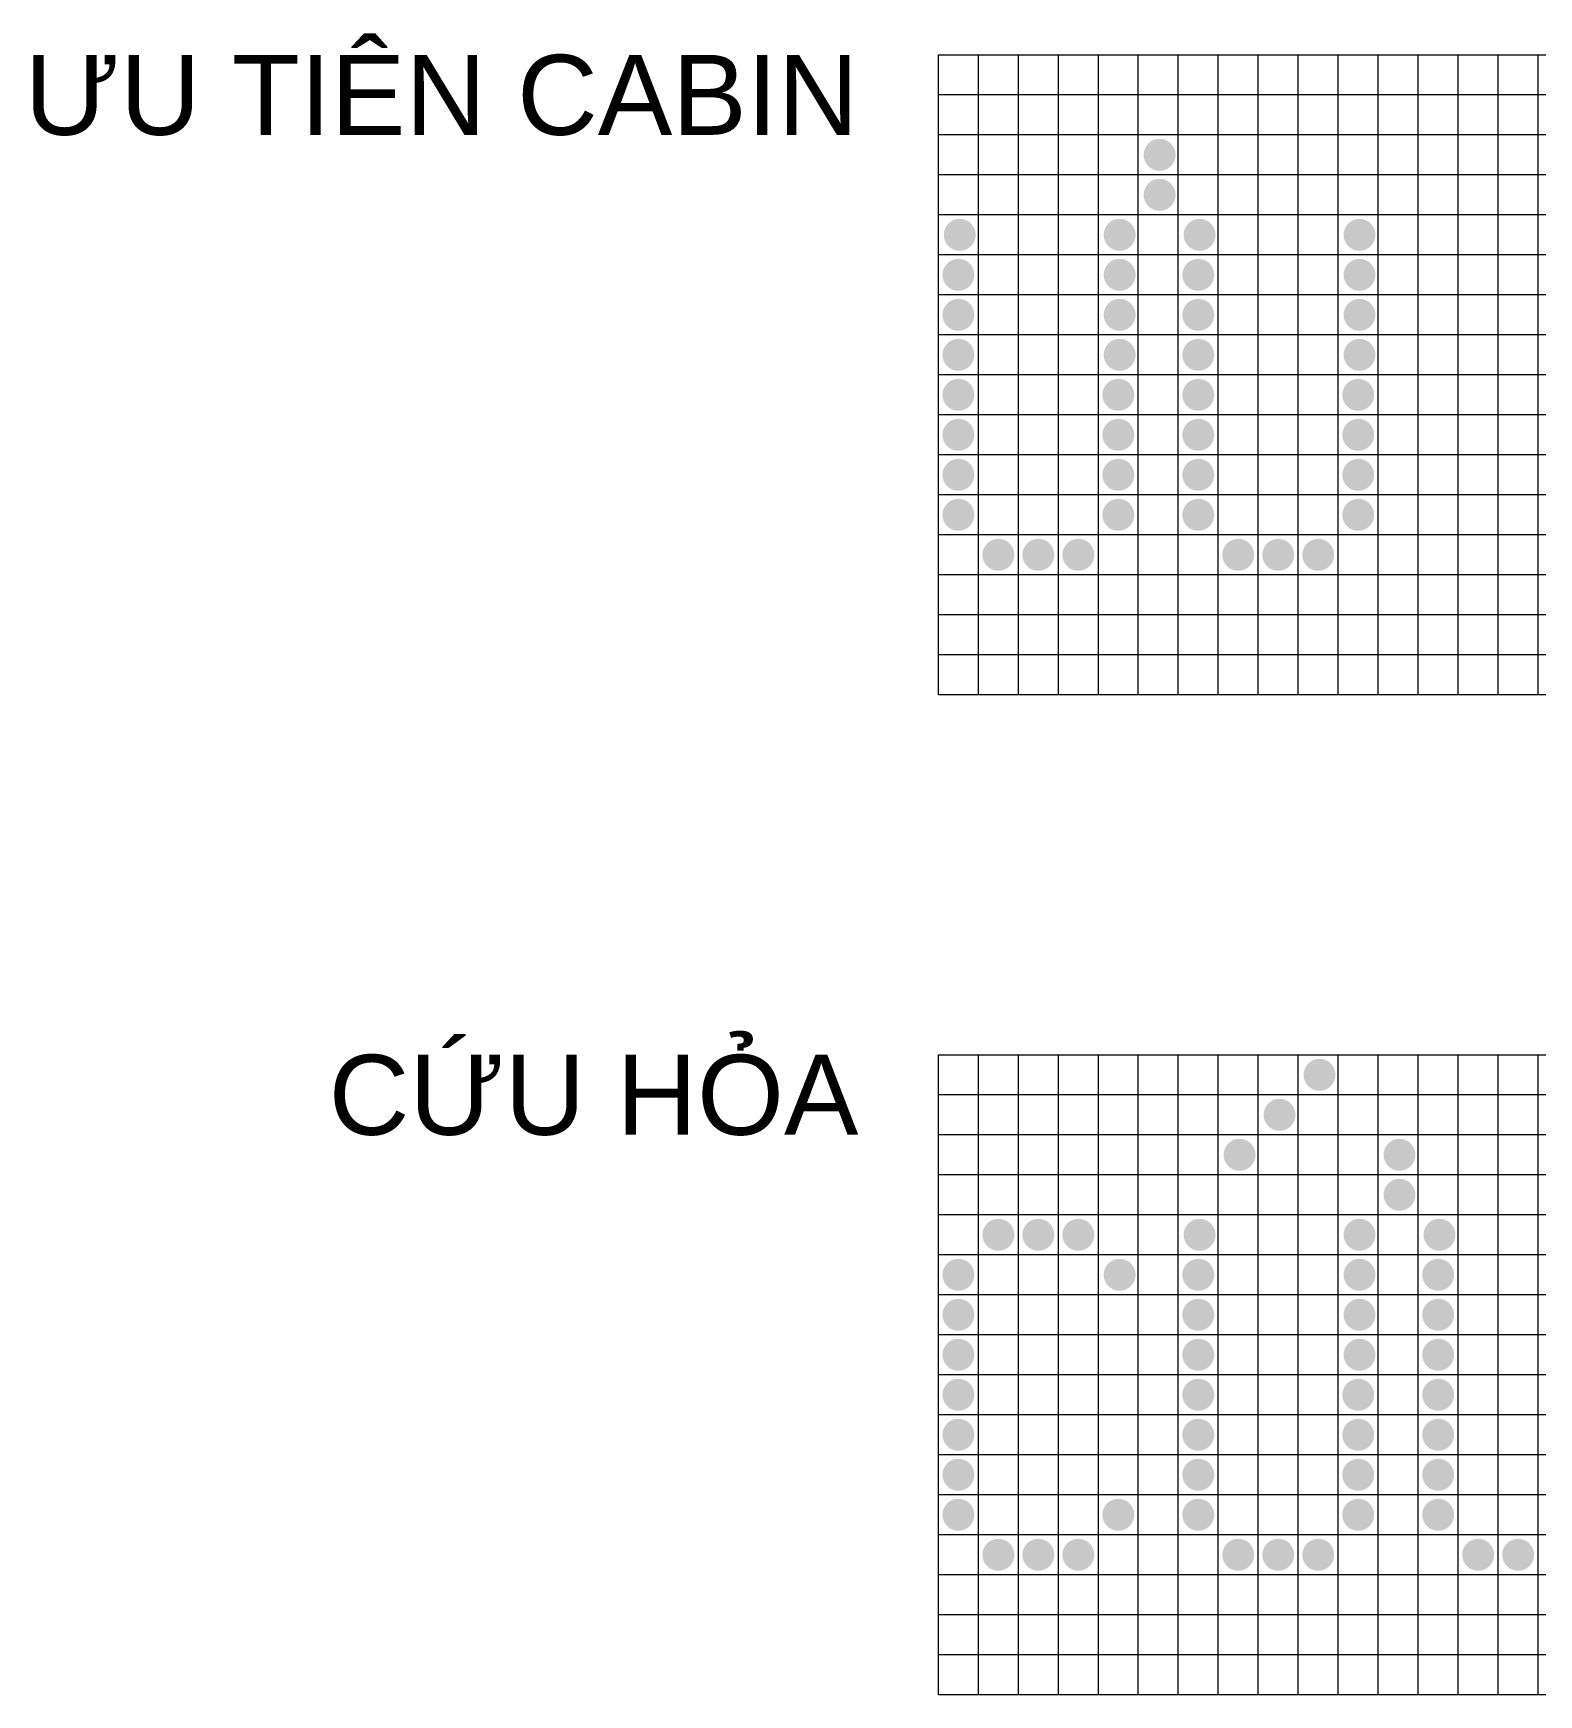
# Model space of a CAD drawing. Header units: millimetres. Extents: x -420 to 1601, y -250 to 2666.
# Drawn here: x -406.4 to -29.8, y 2000 to 2415.4 of the extents above; entities that cross this region are included whole.
import ezdxf

# ---------------------------------------------------------------- set-up
doc = ezdxf.new("R2010")
doc.units = ezdxf.units.MM
doc.layers.add('1', color=252, linetype='Continuous')
doc.styles.get("Standard").update_dxf_attribs({"font": 'arial.ttf'})

# ---------------------------------------------------------------- blocks, each defined once
blk = doc.blocks.new('A$C286635286')
at = {"layer": '1'}
for p, q in [((20, 160), (180, 160)), ((20, 0), (20, 160)), ((30, 0), (30, 160)), ((40, 0), (40, 160)), ((50, 0), (50, 160)), ((60, 0), (60, 160)), ((70, 0), (70, 160)), ((80, 0), (80, 160)), ((90, 0), (90, 160)), ((100, 0), (100, 160)), ((110, 0), (110, 160)), ((120, 0), (120, 160)), ((130, 0), (130, 160)), ((140, 0), (140, 160)), ((150, 0), (150, 160)), ((160, 0), (160, 160)), ((170, 0), (170, 160)), ((180, 160), (180, 0)), ((180, 150), (20, 150)), ((180, 140), (20, 140)), ((180, 130), (20, 130)), ((180, 120), (20, 120)), ((180, 110), (20, 110)), ((180, 100), (20, 100)), ((180, 90), (20, 90)), ((180, 80), (20, 80)), ((180, 70), (20, 70)), ((180, 60), (20, 60)), ((180, 50), (20, 50)), ((180, 40), (20, 40)), ((180, 30), (20, 30)), ((180, 20), (20, 20)), ((180, 10), (20, 10)), ((180, 0), (20, 0))]:
    blk.add_line(p, q, dxfattribs=at)

msp = doc.modelspace()

# ---------------------------------------------------------------- hatches: boundary and pattern name
at = {"true_color": 0xff4500}
h = msp.add_hatch(color=20, dxfattribs=at)
h.set_gradient(color1=(255, 69, 0), color2=(234, 62, 0), one_color=1, name='INVSPHERICAL')
h.paths.add_polyline_path([(-128.67, 2385, 1), (-120.67, 2385, 1)])
edge = h.paths.add_edge_path(flags=0)
edge.add_arc((-124.67, 2385), 4, 0, 360)
edge = h.paths.add_edge_path(flags=16)
edge.add_arc((-124.67, 2385), 4, 0, 360)
h = msp.add_hatch(color=20, dxfattribs=at)
h.set_gradient(color1=(255, 69, 0), color2=(234, 62, 0), one_color=1, name='INVSPHERICAL')
h.paths.add_polyline_path([(-128.67, 2375, 1), (-120.67, 2375, 1)])
edge = h.paths.add_edge_path(flags=0)
edge.add_arc((-124.67, 2375), 4, 0, 360)
edge = h.paths.add_edge_path(flags=16)
edge.add_arc((-124.67, 2375), 4, 0, 360)
h = msp.add_hatch(color=20, dxfattribs=at)
h.set_gradient(color1=(255, 69, 0), color2=(234, 62, 0), one_color=1, name='INVSPHERICAL')
h.paths.add_polyline_path([(-178.67, 2365, 1), (-170.67, 2365, 1)])
edge = h.paths.add_edge_path(flags=0)
edge.add_arc((-174.67, 2365), 4, 0, 360)
edge = h.paths.add_edge_path(flags=16)
edge.add_arc((-174.67, 2365), 4, 0, 360)
h = msp.add_hatch(color=20, dxfattribs=at)
h.set_gradient(color1=(255, 69, 0), color2=(234, 62, 0), one_color=1, name='INVSPHERICAL')
h.paths.add_polyline_path([(-138.67, 2365, 1), (-130.67, 2365, 1)])
edge = h.paths.add_edge_path(flags=0)
edge.add_arc((-134.67, 2365), 4, 0, 360)
edge = h.paths.add_edge_path(flags=16)
edge.add_arc((-134.67, 2365), 4, 0, 360)
h = msp.add_hatch(color=20, dxfattribs=at)
h.set_gradient(color1=(255, 69, 0), color2=(234, 62, 0), one_color=1, name='INVSPHERICAL')
h.paths.add_polyline_path([(-118.67, 2365, 1), (-110.67, 2365, 1)])
edge = h.paths.add_edge_path(flags=0)
edge.add_arc((-114.67, 2365), 4, 0, 360)
edge = h.paths.add_edge_path(flags=16)
edge.add_arc((-114.67, 2365), 4, 0, 360)
h = msp.add_hatch(color=20, dxfattribs=at)
h.set_gradient(color1=(255, 69, 0), color2=(234, 62, 0), one_color=1, name='INVSPHERICAL')
h.paths.add_polyline_path([(-78.67, 2365, 1), (-70.67, 2365, 1)])
edge = h.paths.add_edge_path(flags=0)
edge.add_arc((-74.67, 2365), 4, 0, 360)
edge = h.paths.add_edge_path(flags=16)
edge.add_arc((-74.67, 2365), 4, 0, 360)
h = msp.add_hatch(color=20, dxfattribs=at)
h.set_gradient(color1=(255, 69, 0), color2=(234, 62, 0), one_color=1, name='INVSPHERICAL')
h.paths.add_polyline_path([(-179, 2355, 1), (-171, 2355, 1)])
edge = h.paths.add_edge_path(flags=0)
edge.add_arc((-175, 2355), 4, 0, 360)
edge = h.paths.add_edge_path(flags=16)
edge.add_arc((-175, 2355), 4, 0, 360)
h = msp.add_hatch(color=20, dxfattribs=at)
h.set_gradient(color1=(255, 69, 0), color2=(234, 62, 0), one_color=1, name='INVSPHERICAL')
h.paths.add_polyline_path([(-138.67, 2355, 1), (-130.67, 2355, 1)])
edge = h.paths.add_edge_path(flags=0)
edge.add_arc((-134.67, 2355), 4, 0, 360)
edge = h.paths.add_edge_path(flags=16)
edge.add_arc((-134.67, 2355), 4, 0, 360)
h = msp.add_hatch(color=20, dxfattribs=at)
h.set_gradient(color1=(255, 69, 0), color2=(234, 62, 0), one_color=1, name='INVSPHERICAL')
h.paths.add_polyline_path([(-119, 2355, 1), (-111, 2355, 1)])
edge = h.paths.add_edge_path(flags=0)
edge.add_arc((-115, 2355), 4, 0, 360)
edge = h.paths.add_edge_path(flags=16)
edge.add_arc((-115, 2355), 4, 0, 360)
h = msp.add_hatch(color=20, dxfattribs=at)
h.set_gradient(color1=(255, 69, 0), color2=(234, 62, 0), one_color=1, name='INVSPHERICAL')
h.paths.add_polyline_path([(-78.67, 2355, 1), (-70.67, 2355, 1)])
edge = h.paths.add_edge_path(flags=0)
edge.add_arc((-74.67, 2355), 4, 0, 360)
edge = h.paths.add_edge_path(flags=16)
edge.add_arc((-74.67, 2355), 4, 0, 360)
h = msp.add_hatch(color=20, dxfattribs=at)
h.set_gradient(color1=(255, 69, 0), color2=(234, 62, 0), one_color=1, name='INVSPHERICAL')
h.paths.add_polyline_path([(-179, 2345, 1), (-171, 2345, 1)])
edge = h.paths.add_edge_path(flags=0)
edge.add_arc((-175, 2345), 4, 0, 360)
edge = h.paths.add_edge_path(flags=16)
edge.add_arc((-175, 2345), 4, 0, 360)
h = msp.add_hatch(color=20, dxfattribs=at)
h.set_gradient(color1=(255, 69, 0), color2=(234, 62, 0), one_color=1, name='INVSPHERICAL')
h.paths.add_polyline_path([(-138.67, 2345, 1), (-130.67, 2345, 1)])
edge = h.paths.add_edge_path(flags=0)
edge.add_arc((-134.67, 2345), 4, 0, 360)
edge = h.paths.add_edge_path(flags=16)
edge.add_arc((-134.67, 2345), 4, 0, 360)
h = msp.add_hatch(color=20, dxfattribs=at)
h.set_gradient(color1=(255, 69, 0), color2=(234, 62, 0), one_color=1, name='INVSPHERICAL')
h.paths.add_polyline_path([(-119, 2345, 1), (-111, 2345, 1)])
edge = h.paths.add_edge_path(flags=0)
edge.add_arc((-115, 2345), 4, 0, 360)
edge = h.paths.add_edge_path(flags=16)
edge.add_arc((-115, 2345), 4, 0, 360)
h = msp.add_hatch(color=20, dxfattribs=at)
h.set_gradient(color1=(255, 69, 0), color2=(234, 62, 0), one_color=1, name='INVSPHERICAL')
h.paths.add_polyline_path([(-78.67, 2345, 1), (-70.67, 2345, 1)])
edge = h.paths.add_edge_path(flags=0)
edge.add_arc((-74.67, 2345), 4, 0, 360)
edge = h.paths.add_edge_path(flags=16)
edge.add_arc((-74.67, 2345), 4, 0, 360)
h = msp.add_hatch(color=20, dxfattribs=at)
h.set_gradient(color1=(255, 69, 0), color2=(234, 62, 0), one_color=1, name='INVSPHERICAL')
h.paths.add_polyline_path([(-179, 2335, 1), (-171, 2335, 1)])
edge = h.paths.add_edge_path(flags=0)
edge.add_arc((-175, 2335), 4, 0, 360)
edge = h.paths.add_edge_path(flags=16)
edge.add_arc((-175, 2335), 4, 0, 360)
h = msp.add_hatch(color=20, dxfattribs=at)
h.set_gradient(color1=(255, 69, 0), color2=(234, 62, 0), one_color=1, name='INVSPHERICAL')
h.paths.add_polyline_path([(-138.67, 2335, 1), (-130.67, 2335, 1)])
edge = h.paths.add_edge_path(flags=0)
edge.add_arc((-134.67, 2335), 4, 0, 360)
edge = h.paths.add_edge_path(flags=16)
edge.add_arc((-134.67, 2335), 4, 0, 360)
h = msp.add_hatch(color=20, dxfattribs=at)
h.set_gradient(color1=(255, 69, 0), color2=(234, 62, 0), one_color=1, name='INVSPHERICAL')
h.paths.add_polyline_path([(-119, 2335, 1), (-111, 2335, 1)])
edge = h.paths.add_edge_path(flags=0)
edge.add_arc((-115, 2335), 4, 0, 360)
edge = h.paths.add_edge_path(flags=16)
edge.add_arc((-115, 2335), 4, 0, 360)
h = msp.add_hatch(color=20, dxfattribs=at)
h.set_gradient(color1=(255, 69, 0), color2=(234, 62, 0), one_color=1, name='INVSPHERICAL')
h.paths.add_polyline_path([(-78.67, 2335, 1), (-70.67, 2335, 1)])
edge = h.paths.add_edge_path(flags=0)
edge.add_arc((-74.67, 2335), 4, 0, 360)
edge = h.paths.add_edge_path(flags=16)
edge.add_arc((-74.67, 2335), 4, 0, 360)
h = msp.add_hatch(color=20, dxfattribs=at)
h.set_gradient(color1=(255, 69, 0), color2=(234, 62, 0), one_color=1, name='INVSPHERICAL')
h.paths.add_polyline_path([(-179, 2325, 1), (-171, 2325, 1)])
edge = h.paths.add_edge_path(flags=0)
edge.add_arc((-175, 2325), 4, 0, 360)
edge = h.paths.add_edge_path(flags=16)
edge.add_arc((-175, 2325), 4, 0, 360)
h = msp.add_hatch(color=20, dxfattribs=at)
h.set_gradient(color1=(255, 69, 0), color2=(234, 62, 0), one_color=1, name='INVSPHERICAL')
h.paths.add_polyline_path([(-139, 2325, 1), (-131, 2325, 1)])
edge = h.paths.add_edge_path(flags=0)
edge.add_arc((-135, 2325), 4, 0, 360)
edge = h.paths.add_edge_path(flags=16)
edge.add_arc((-135, 2325), 4, 0, 360)
h = msp.add_hatch(color=20, dxfattribs=at)
h.set_gradient(color1=(255, 69, 0), color2=(234, 62, 0), one_color=1, name='INVSPHERICAL')
h.paths.add_polyline_path([(-119, 2325, 1), (-111, 2325, 1)])
edge = h.paths.add_edge_path(flags=0)
edge.add_arc((-115, 2325), 4, 0, 360)
edge = h.paths.add_edge_path(flags=16)
edge.add_arc((-115, 2325), 4, 0, 360)
h = msp.add_hatch(color=20, dxfattribs=at)
h.set_gradient(color1=(255, 69, 0), color2=(234, 62, 0), one_color=1, name='INVSPHERICAL')
h.paths.add_polyline_path([(-79, 2325, 1), (-71, 2325, 1)])
edge = h.paths.add_edge_path(flags=0)
edge.add_arc((-75, 2325), 4, 0, 360)
edge = h.paths.add_edge_path(flags=16)
edge.add_arc((-75, 2325), 4, 0, 360)
h = msp.add_hatch(color=20, dxfattribs=at)
h.set_gradient(color1=(255, 69, 0), color2=(234, 62, 0), one_color=1, name='INVSPHERICAL')
h.paths.add_polyline_path([(-179, 2315, 1), (-171, 2315, 1)])
edge = h.paths.add_edge_path(flags=0)
edge.add_arc((-175, 2315), 4, 0, 360)
edge = h.paths.add_edge_path(flags=16)
edge.add_arc((-175, 2315), 4, 0, 360)
h = msp.add_hatch(color=20, dxfattribs=at)
h.set_gradient(color1=(255, 69, 0), color2=(234, 62, 0), one_color=1, name='INVSPHERICAL')
h.paths.add_polyline_path([(-139, 2315, 1), (-131, 2315, 1)])
edge = h.paths.add_edge_path(flags=0)
edge.add_arc((-135, 2315), 4, 0, 360)
edge = h.paths.add_edge_path(flags=16)
edge.add_arc((-135, 2315), 4, 0, 360)
h = msp.add_hatch(color=20, dxfattribs=at)
h.set_gradient(color1=(255, 69, 0), color2=(234, 62, 0), one_color=1, name='INVSPHERICAL')
h.paths.add_polyline_path([(-119, 2315, 1), (-111, 2315, 1)])
edge = h.paths.add_edge_path(flags=0)
edge.add_arc((-115, 2315), 4, 0, 360)
edge = h.paths.add_edge_path(flags=16)
edge.add_arc((-115, 2315), 4, 0, 360)
h = msp.add_hatch(color=20, dxfattribs=at)
h.set_gradient(color1=(255, 69, 0), color2=(234, 62, 0), one_color=1, name='INVSPHERICAL')
h.paths.add_polyline_path([(-79, 2315, 1), (-71, 2315, 1)])
edge = h.paths.add_edge_path(flags=0)
edge.add_arc((-75, 2315), 4, 0, 360)
edge = h.paths.add_edge_path(flags=16)
edge.add_arc((-75, 2315), 4, 0, 360)
h = msp.add_hatch(color=20, dxfattribs=at)
h.set_gradient(color1=(255, 69, 0), color2=(234, 62, 0), one_color=1, name='INVSPHERICAL')
h.paths.add_polyline_path([(-179, 2305, 1), (-171, 2305, 1)])
edge = h.paths.add_edge_path(flags=0)
edge.add_arc((-175, 2305), 4, 0, 360)
edge = h.paths.add_edge_path(flags=16)
edge.add_arc((-175, 2305), 4, 0, 360)
h = msp.add_hatch(color=20, dxfattribs=at)
h.set_gradient(color1=(255, 69, 0), color2=(234, 62, 0), one_color=1, name='INVSPHERICAL')
h.paths.add_polyline_path([(-139, 2305, 1), (-131, 2305, 1)])
edge = h.paths.add_edge_path(flags=0)
edge.add_arc((-135, 2305), 4, 0, 360)
edge = h.paths.add_edge_path(flags=16)
edge.add_arc((-135, 2305), 4, 0, 360)
h = msp.add_hatch(color=20, dxfattribs=at)
h.set_gradient(color1=(255, 69, 0), color2=(234, 62, 0), one_color=1, name='INVSPHERICAL')
h.paths.add_polyline_path([(-119, 2305, 1), (-111, 2305, 1)])
edge = h.paths.add_edge_path(flags=0)
edge.add_arc((-115, 2305), 4, 0, 360)
edge = h.paths.add_edge_path(flags=16)
edge.add_arc((-115, 2305), 4, 0, 360)
h = msp.add_hatch(color=20, dxfattribs=at)
h.set_gradient(color1=(255, 69, 0), color2=(234, 62, 0), one_color=1, name='INVSPHERICAL')
h.paths.add_polyline_path([(-79, 2305, 1), (-71, 2305, 1)])
edge = h.paths.add_edge_path(flags=0)
edge.add_arc((-75, 2305), 4, 0, 360)
edge = h.paths.add_edge_path(flags=16)
edge.add_arc((-75, 2305), 4, 0, 360)
h = msp.add_hatch(color=20, dxfattribs=at)
h.set_gradient(color1=(255, 69, 0), color2=(234, 62, 0), one_color=1, name='INVSPHERICAL')
h.paths.add_polyline_path([(-179, 2295, 1), (-171, 2295, 1)])
edge = h.paths.add_edge_path(flags=0)
edge.add_arc((-175, 2295), 4, 0, 360)
edge = h.paths.add_edge_path(flags=16)
edge.add_arc((-175, 2295), 4, 0, 360)
h = msp.add_hatch(color=20, dxfattribs=at)
h.set_gradient(color1=(255, 69, 0), color2=(234, 62, 0), one_color=1, name='INVSPHERICAL')
h.paths.add_polyline_path([(-139, 2295, 1), (-131, 2295, 1)])
edge = h.paths.add_edge_path(flags=0)
edge.add_arc((-135, 2295), 4, 0, 360)
edge = h.paths.add_edge_path(flags=16)
edge.add_arc((-135, 2295), 4, 0, 360)
h = msp.add_hatch(color=20, dxfattribs=at)
h.set_gradient(color1=(255, 69, 0), color2=(234, 62, 0), one_color=1, name='INVSPHERICAL')
h.paths.add_polyline_path([(-119, 2295, 1), (-111, 2295, 1)])
edge = h.paths.add_edge_path(flags=0)
edge.add_arc((-115, 2295), 4, 0, 360)
edge = h.paths.add_edge_path(flags=16)
edge.add_arc((-115, 2295), 4, 0, 360)
h = msp.add_hatch(color=20, dxfattribs=at)
h.set_gradient(color1=(255, 69, 0), color2=(234, 62, 0), one_color=1, name='INVSPHERICAL')
h.paths.add_polyline_path([(-79, 2295, 1), (-71, 2295, 1)])
edge = h.paths.add_edge_path(flags=0)
edge.add_arc((-75, 2295), 4, 0, 360)
edge = h.paths.add_edge_path(flags=16)
edge.add_arc((-75, 2295), 4, 0, 360)
h = msp.add_hatch(color=20, dxfattribs=at)
h.set_gradient(color1=(255, 69, 0), color2=(234, 62, 0), one_color=1, name='INVSPHERICAL')
h.paths.add_polyline_path([(-169, 2285, 1), (-161, 2285, 1)])
edge = h.paths.add_edge_path(flags=0)
edge.add_arc((-165, 2285), 4, 0, 360)
edge = h.paths.add_edge_path(flags=16)
edge.add_arc((-165, 2285), 4, 0, 360)
h = msp.add_hatch(color=20, dxfattribs=at)
h.set_gradient(color1=(255, 69, 0), color2=(234, 62, 0), one_color=1, name='INVSPHERICAL')
h.paths.add_polyline_path([(-159, 2285, 1), (-151, 2285, 1)])
edge = h.paths.add_edge_path(flags=0)
edge.add_arc((-155, 2285), 4, 0, 360)
edge = h.paths.add_edge_path(flags=16)
edge.add_arc((-155, 2285), 4, 0, 360)
h = msp.add_hatch(color=20, dxfattribs=at)
h.set_gradient(color1=(255, 69, 0), color2=(234, 62, 0), one_color=1, name='INVSPHERICAL')
h.paths.add_polyline_path([(-149, 2285, 1), (-141, 2285, 1)])
edge = h.paths.add_edge_path(flags=0)
edge.add_arc((-145, 2285), 4, 0, 360)
edge = h.paths.add_edge_path(flags=16)
edge.add_arc((-145, 2285), 4, 0, 360)
h = msp.add_hatch(color=20, dxfattribs=at)
h.set_gradient(color1=(255, 69, 0), color2=(234, 62, 0), one_color=1, name='INVSPHERICAL')
h.paths.add_polyline_path([(-109, 2285, 1), (-101, 2285, 1)])
edge = h.paths.add_edge_path(flags=0)
edge.add_arc((-105, 2285), 4, 0, 360)
edge = h.paths.add_edge_path(flags=16)
edge.add_arc((-105, 2285), 4, 0, 360)
h = msp.add_hatch(color=20, dxfattribs=at)
h.set_gradient(color1=(255, 69, 0), color2=(234, 62, 0), one_color=1, name='INVSPHERICAL')
h.paths.add_polyline_path([(-99, 2285, 1), (-91, 2285, 1)])
edge = h.paths.add_edge_path(flags=0)
edge.add_arc((-95, 2285), 4, 0, 360)
edge = h.paths.add_edge_path(flags=16)
edge.add_arc((-95, 2285), 4, 0, 360)
h = msp.add_hatch(color=20, dxfattribs=at)
h.set_gradient(color1=(255, 69, 0), color2=(234, 62, 0), one_color=1, name='INVSPHERICAL')
h.paths.add_polyline_path([(-89, 2285, 1), (-81, 2285, 1)])
edge = h.paths.add_edge_path(flags=0)
edge.add_arc((-85, 2285), 4, 0, 360)
edge = h.paths.add_edge_path(flags=16)
edge.add_arc((-85, 2285), 4, 0, 360)
h = msp.add_hatch(color=20, dxfattribs=at)
h.set_gradient(color1=(255, 69, 0), color2=(234, 62, 0), one_color=1, name='INVSPHERICAL')
h.paths.add_polyline_path([(-88.67, 2155, 1), (-80.67, 2155, 1)])
edge = h.paths.add_edge_path(flags=0)
edge.add_arc((-84.67, 2155), 4, 0, 360)
edge = h.paths.add_edge_path(flags=16)
edge.add_arc((-84.67, 2155), 4, 0, 360)
h = msp.add_hatch(color=20, dxfattribs=at)
h.set_gradient(color1=(255, 69, 0), color2=(234, 62, 0), one_color=1, name='INVSPHERICAL')
h.paths.add_polyline_path([(-98.67, 2145, 1), (-90.67, 2145, 1)])
edge = h.paths.add_edge_path(flags=0)
edge.add_arc((-94.67, 2145), 4, 0, 360)
edge = h.paths.add_edge_path(flags=16)
edge.add_arc((-94.67, 2145), 4, 0, 360)
h = msp.add_hatch(color=20, dxfattribs=at)
h.set_gradient(color1=(255, 69, 0), color2=(234, 62, 0), one_color=1, name='INVSPHERICAL')
h.paths.add_polyline_path([(-108.67, 2135, 1), (-100.67, 2135, 1)])
edge = h.paths.add_edge_path(flags=0)
edge.add_arc((-104.67, 2135), 4, 0, 360)
edge = h.paths.add_edge_path(flags=16)
edge.add_arc((-104.67, 2135), 4, 0, 360)
h = msp.add_hatch(color=20, dxfattribs=at)
h.set_gradient(color1=(255, 69, 0), color2=(234, 62, 0), one_color=1, name='INVSPHERICAL')
h.paths.add_polyline_path([(-68.67, 2135, 1), (-60.67, 2135, 1)])
edge = h.paths.add_edge_path(flags=0)
edge.add_arc((-64.67, 2135), 4, 0, 360)
edge = h.paths.add_edge_path(flags=16)
edge.add_arc((-64.67, 2135), 4, 0, 360)
h = msp.add_hatch(color=20, dxfattribs=at)
h.set_gradient(color1=(255, 69, 0), color2=(234, 62, 0), one_color=1, name='INVSPHERICAL')
h.paths.add_polyline_path([(-68.67, 2125, 1), (-60.67, 2125, 1)])
edge = h.paths.add_edge_path(flags=0)
edge.add_arc((-64.67, 2125), 4, 0, 360)
edge = h.paths.add_edge_path(flags=16)
edge.add_arc((-64.67, 2125), 4, 0, 360)
h = msp.add_hatch(color=20, dxfattribs=at)
h.set_gradient(color1=(255, 69, 0), color2=(234, 62, 0), one_color=1, name='INVSPHERICAL')
h.paths.add_polyline_path([(-169, 2115, 1), (-161, 2115, 1)])
edge = h.paths.add_edge_path(flags=0)
edge.add_arc((-165, 2115), 4, 0, 360)
edge = h.paths.add_edge_path(flags=16)
edge.add_arc((-165, 2115), 4, 0, 360)
h = msp.add_hatch(color=20, dxfattribs=at)
h.set_gradient(color1=(255, 69, 0), color2=(234, 62, 0), one_color=1, name='INVSPHERICAL')
h.paths.add_polyline_path([(-159, 2115, 1), (-151, 2115, 1)])
edge = h.paths.add_edge_path(flags=0)
edge.add_arc((-155, 2115), 4, 0, 360)
edge = h.paths.add_edge_path(flags=16)
edge.add_arc((-155, 2115), 4, 0, 360)
h = msp.add_hatch(color=20, dxfattribs=at)
h.set_gradient(color1=(255, 69, 0), color2=(234, 62, 0), one_color=1, name='INVSPHERICAL')
h.paths.add_polyline_path([(-149, 2115, 1), (-141, 2115, 1)])
edge = h.paths.add_edge_path(flags=0)
edge.add_arc((-145, 2115), 4, 0, 360)
edge = h.paths.add_edge_path(flags=16)
edge.add_arc((-145, 2115), 4, 0, 360)
h = msp.add_hatch(color=20, dxfattribs=at)
h.set_gradient(color1=(255, 69, 0), color2=(234, 62, 0), one_color=1, name='INVSPHERICAL')
h.paths.add_polyline_path([(-118.67, 2115, 1), (-110.67, 2115, 1)])
edge = h.paths.add_edge_path(flags=0)
edge.add_arc((-114.67, 2115), 4, 0, 360)
edge = h.paths.add_edge_path(flags=16)
edge.add_arc((-114.67, 2115), 4, 0, 360)
h = msp.add_hatch(color=20, dxfattribs=at)
h.set_gradient(color1=(255, 69, 0), color2=(234, 62, 0), one_color=1, name='INVSPHERICAL')
h.paths.add_polyline_path([(-78.67, 2115, 1), (-70.67, 2115, 1)])
edge = h.paths.add_edge_path(flags=0)
edge.add_arc((-74.67, 2115), 4, 0, 360)
edge = h.paths.add_edge_path(flags=16)
edge.add_arc((-74.67, 2115), 4, 0, 360)
h = msp.add_hatch(color=20, dxfattribs=at)
h.set_gradient(color1=(255, 69, 0), color2=(234, 62, 0), one_color=1, name='INVSPHERICAL')
h.paths.add_polyline_path([(-58.67, 2115, 1), (-50.67, 2115, 1)])
edge = h.paths.add_edge_path(flags=0)
edge.add_arc((-54.67, 2115), 4, 0, 360)
edge = h.paths.add_edge_path(flags=16)
edge.add_arc((-54.67, 2115), 4, 0, 360)
h = msp.add_hatch(color=20, dxfattribs=at)
h.set_gradient(color1=(255, 69, 0), color2=(234, 62, 0), one_color=1, name='INVSPHERICAL')
h.paths.add_polyline_path([(-179, 2105, 1), (-171, 2105, 1)])
edge = h.paths.add_edge_path(flags=0)
edge.add_arc((-175, 2105), 4, 0, 360)
edge = h.paths.add_edge_path(flags=16)
edge.add_arc((-175, 2105), 4, 0, 360)
h = msp.add_hatch(color=20, dxfattribs=at)
h.set_gradient(color1=(255, 69, 0), color2=(234, 62, 0), one_color=1, name='INVSPHERICAL')
h.paths.add_polyline_path([(-138.67, 2105, 1), (-130.67, 2105, 1)])
edge = h.paths.add_edge_path(flags=0)
edge.add_arc((-134.67, 2105), 4, 0, 360)
edge = h.paths.add_edge_path(flags=16)
edge.add_arc((-134.67, 2105), 4, 0, 360)
h = msp.add_hatch(color=20, dxfattribs=at)
h.set_gradient(color1=(255, 69, 0), color2=(234, 62, 0), one_color=1, name='INVSPHERICAL')
h.paths.add_polyline_path([(-119, 2105, 1), (-111, 2105, 1)])
edge = h.paths.add_edge_path(flags=0)
edge.add_arc((-115, 2105), 4, 0, 360)
edge = h.paths.add_edge_path(flags=16)
edge.add_arc((-115, 2105), 4, 0, 360)
h = msp.add_hatch(color=20, dxfattribs=at)
h.set_gradient(color1=(255, 69, 0), color2=(234, 62, 0), one_color=1, name='INVSPHERICAL')
h.paths.add_polyline_path([(-78.67, 2105, 1), (-70.67, 2105, 1)])
edge = h.paths.add_edge_path(flags=0)
edge.add_arc((-74.67, 2105), 4, 0, 360)
edge = h.paths.add_edge_path(flags=16)
edge.add_arc((-74.67, 2105), 4, 0, 360)
h = msp.add_hatch(color=20, dxfattribs=at)
h.set_gradient(color1=(255, 69, 0), color2=(234, 62, 0), one_color=1, name='INVSPHERICAL')
h.paths.add_polyline_path([(-59, 2105, 1), (-51, 2105, 1)])
edge = h.paths.add_edge_path(flags=0)
edge.add_arc((-55, 2105), 4, 0, 360)
edge = h.paths.add_edge_path(flags=16)
edge.add_arc((-55, 2105), 4, 0, 360)
h = msp.add_hatch(color=20, dxfattribs=at)
h.set_gradient(color1=(255, 69, 0), color2=(234, 62, 0), one_color=1, name='INVSPHERICAL')
h.paths.add_polyline_path([(-179, 2095, 1), (-171, 2095, 1)])
edge = h.paths.add_edge_path(flags=0)
edge.add_arc((-175, 2095), 4, 0, 360)
edge = h.paths.add_edge_path(flags=16)
edge.add_arc((-175, 2095), 4, 0, 360)
h = msp.add_hatch(color=20, dxfattribs=at)
h.set_gradient(color1=(255, 69, 0), color2=(234, 62, 0), one_color=1, name='INVSPHERICAL')
h.paths.add_polyline_path([(-119, 2095, 1), (-111, 2095, 1)])
edge = h.paths.add_edge_path(flags=0)
edge.add_arc((-115, 2095), 4, 0, 360)
edge = h.paths.add_edge_path(flags=16)
edge.add_arc((-115, 2095), 4, 0, 360)
h = msp.add_hatch(color=20, dxfattribs=at)
h.set_gradient(color1=(255, 69, 0), color2=(234, 62, 0), one_color=1, name='INVSPHERICAL')
h.paths.add_polyline_path([(-78.67, 2095, 1), (-70.67, 2095, 1)])
edge = h.paths.add_edge_path(flags=0)
edge.add_arc((-74.67, 2095), 4, 0, 360)
edge = h.paths.add_edge_path(flags=16)
edge.add_arc((-74.67, 2095), 4, 0, 360)
h = msp.add_hatch(color=20, dxfattribs=at)
h.set_gradient(color1=(255, 69, 0), color2=(234, 62, 0), one_color=1, name='INVSPHERICAL')
h.paths.add_polyline_path([(-59, 2095, 1), (-51, 2095, 1)])
edge = h.paths.add_edge_path(flags=0)
edge.add_arc((-55, 2095), 4, 0, 360)
edge = h.paths.add_edge_path(flags=16)
edge.add_arc((-55, 2095), 4, 0, 360)
h = msp.add_hatch(color=20, dxfattribs=at)
h.set_gradient(color1=(255, 69, 0), color2=(234, 62, 0), one_color=1, name='INVSPHERICAL')
h.paths.add_polyline_path([(-179, 2085, 1), (-171, 2085, 1)])
edge = h.paths.add_edge_path(flags=0)
edge.add_arc((-175, 2085), 4, 0, 360)
edge = h.paths.add_edge_path(flags=16)
edge.add_arc((-175, 2085), 4, 0, 360)
h = msp.add_hatch(color=20, dxfattribs=at)
h.set_gradient(color1=(255, 69, 0), color2=(234, 62, 0), one_color=1, name='INVSPHERICAL')
h.paths.add_polyline_path([(-119, 2085, 1), (-111, 2085, 1)])
edge = h.paths.add_edge_path(flags=0)
edge.add_arc((-115, 2085), 4, 0, 360)
edge = h.paths.add_edge_path(flags=16)
edge.add_arc((-115, 2085), 4, 0, 360)
h = msp.add_hatch(color=20, dxfattribs=at)
h.set_gradient(color1=(255, 69, 0), color2=(234, 62, 0), one_color=1, name='INVSPHERICAL')
h.paths.add_polyline_path([(-78.67, 2085, 1), (-70.67, 2085, 1)])
edge = h.paths.add_edge_path(flags=0)
edge.add_arc((-74.67, 2085), 4, 0, 360)
edge = h.paths.add_edge_path(flags=16)
edge.add_arc((-74.67, 2085), 4, 0, 360)
h = msp.add_hatch(color=20, dxfattribs=at)
h.set_gradient(color1=(255, 69, 0), color2=(234, 62, 0), one_color=1, name='INVSPHERICAL')
h.paths.add_polyline_path([(-59, 2085, 1), (-51, 2085, 1)])
edge = h.paths.add_edge_path(flags=0)
edge.add_arc((-55, 2085), 4, 0, 360)
edge = h.paths.add_edge_path(flags=16)
edge.add_arc((-55, 2085), 4, 0, 360)
h = msp.add_hatch(color=20, dxfattribs=at)
h.set_gradient(color1=(255, 69, 0), color2=(234, 62, 0), one_color=1, name='INVSPHERICAL')
h.paths.add_polyline_path([(-179, 2075, 1), (-171, 2075, 1)])
edge = h.paths.add_edge_path(flags=0)
edge.add_arc((-175, 2075), 4, 0, 360)
edge = h.paths.add_edge_path(flags=16)
edge.add_arc((-175, 2075), 4, 0, 360)
h = msp.add_hatch(color=20, dxfattribs=at)
h.set_gradient(color1=(255, 69, 0), color2=(234, 62, 0), one_color=1, name='INVSPHERICAL')
h.paths.add_polyline_path([(-119, 2075, 1), (-111, 2075, 1)])
edge = h.paths.add_edge_path(flags=0)
edge.add_arc((-115, 2075), 4, 0, 360)
edge = h.paths.add_edge_path(flags=16)
edge.add_arc((-115, 2075), 4, 0, 360)
h = msp.add_hatch(color=20, dxfattribs=at)
h.set_gradient(color1=(255, 69, 0), color2=(234, 62, 0), one_color=1, name='INVSPHERICAL')
h.paths.add_polyline_path([(-79, 2075, 1), (-71, 2075, 1)])
edge = h.paths.add_edge_path(flags=0)
edge.add_arc((-75, 2075), 4, 0, 360)
edge = h.paths.add_edge_path(flags=16)
edge.add_arc((-75, 2075), 4, 0, 360)
h = msp.add_hatch(color=20, dxfattribs=at)
h.set_gradient(color1=(255, 69, 0), color2=(234, 62, 0), one_color=1, name='INVSPHERICAL')
h.paths.add_polyline_path([(-59, 2075, 1), (-51, 2075, 1)])
edge = h.paths.add_edge_path(flags=0)
edge.add_arc((-55, 2075), 4, 0, 360)
edge = h.paths.add_edge_path(flags=16)
edge.add_arc((-55, 2075), 4, 0, 360)
h = msp.add_hatch(color=20, dxfattribs=at)
h.set_gradient(color1=(255, 69, 0), color2=(234, 62, 0), one_color=1, name='INVSPHERICAL')
h.paths.add_polyline_path([(-179, 2065, 1), (-171, 2065, 1)])
edge = h.paths.add_edge_path(flags=0)
edge.add_arc((-175, 2065), 4, 0, 360)
edge = h.paths.add_edge_path(flags=16)
edge.add_arc((-175, 2065), 4, 0, 360)
h = msp.add_hatch(color=20, dxfattribs=at)
h.set_gradient(color1=(255, 69, 0), color2=(234, 62, 0), one_color=1, name='INVSPHERICAL')
h.paths.add_polyline_path([(-119, 2065, 1), (-111, 2065, 1)])
edge = h.paths.add_edge_path(flags=0)
edge.add_arc((-115, 2065), 4, 0, 360)
edge = h.paths.add_edge_path(flags=16)
edge.add_arc((-115, 2065), 4, 0, 360)
h = msp.add_hatch(color=20, dxfattribs=at)
h.set_gradient(color1=(255, 69, 0), color2=(234, 62, 0), one_color=1, name='INVSPHERICAL')
h.paths.add_polyline_path([(-79, 2065, 1), (-71, 2065, 1)])
edge = h.paths.add_edge_path(flags=0)
edge.add_arc((-75, 2065), 4, 0, 360)
edge = h.paths.add_edge_path(flags=16)
edge.add_arc((-75, 2065), 4, 0, 360)
h = msp.add_hatch(color=20, dxfattribs=at)
h.set_gradient(color1=(255, 69, 0), color2=(234, 62, 0), one_color=1, name='INVSPHERICAL')
h.paths.add_polyline_path([(-59, 2065, 1), (-51, 2065, 1)])
edge = h.paths.add_edge_path(flags=0)
edge.add_arc((-55, 2065), 4, 0, 360)
edge = h.paths.add_edge_path(flags=16)
edge.add_arc((-55, 2065), 4, 0, 360)
h = msp.add_hatch(color=20, dxfattribs=at)
h.set_gradient(color1=(255, 69, 0), color2=(234, 62, 0), one_color=1, name='INVSPHERICAL')
h.paths.add_polyline_path([(-179, 2055, 1), (-171, 2055, 1)])
edge = h.paths.add_edge_path(flags=0)
edge.add_arc((-175, 2055), 4, 0, 360)
edge = h.paths.add_edge_path(flags=16)
edge.add_arc((-175, 2055), 4, 0, 360)
h = msp.add_hatch(color=20, dxfattribs=at)
h.set_gradient(color1=(255, 69, 0), color2=(234, 62, 0), one_color=1, name='INVSPHERICAL')
h.paths.add_polyline_path([(-119, 2055, 1), (-111, 2055, 1)])
edge = h.paths.add_edge_path(flags=0)
edge.add_arc((-115, 2055), 4, 0, 360)
edge = h.paths.add_edge_path(flags=16)
edge.add_arc((-115, 2055), 4, 0, 360)
h = msp.add_hatch(color=20, dxfattribs=at)
h.set_gradient(color1=(255, 69, 0), color2=(234, 62, 0), one_color=1, name='INVSPHERICAL')
h.paths.add_polyline_path([(-79, 2055, 1), (-71, 2055, 1)])
edge = h.paths.add_edge_path(flags=0)
edge.add_arc((-75, 2055), 4, 0, 360)
edge = h.paths.add_edge_path(flags=16)
edge.add_arc((-75, 2055), 4, 0, 360)
h = msp.add_hatch(color=20, dxfattribs=at)
h.set_gradient(color1=(255, 69, 0), color2=(234, 62, 0), one_color=1, name='INVSPHERICAL')
h.paths.add_polyline_path([(-59, 2055, 1), (-51, 2055, 1)])
edge = h.paths.add_edge_path(flags=0)
edge.add_arc((-55, 2055), 4, 0, 360)
edge = h.paths.add_edge_path(flags=16)
edge.add_arc((-55, 2055), 4, 0, 360)
h = msp.add_hatch(color=20, dxfattribs=at)
h.set_gradient(color1=(255, 69, 0), color2=(234, 62, 0), one_color=1, name='INVSPHERICAL')
h.paths.add_polyline_path([(-179, 2045, 1), (-171, 2045, 1)])
edge = h.paths.add_edge_path(flags=0)
edge.add_arc((-175, 2045), 4, 0, 360)
edge = h.paths.add_edge_path(flags=16)
edge.add_arc((-175, 2045), 4, 0, 360)
h = msp.add_hatch(color=20, dxfattribs=at)
h.set_gradient(color1=(255, 69, 0), color2=(234, 62, 0), one_color=1, name='INVSPHERICAL')
h.paths.add_polyline_path([(-139, 2045, 1), (-131, 2045, 1)])
edge = h.paths.add_edge_path(flags=0)
edge.add_arc((-135, 2045), 4, 0, 360)
edge = h.paths.add_edge_path(flags=16)
edge.add_arc((-135, 2045), 4, 0, 360)
h = msp.add_hatch(color=20, dxfattribs=at)
h.set_gradient(color1=(255, 69, 0), color2=(234, 62, 0), one_color=1, name='INVSPHERICAL')
h.paths.add_polyline_path([(-119, 2045, 1), (-111, 2045, 1)])
edge = h.paths.add_edge_path(flags=0)
edge.add_arc((-115, 2045), 4, 0, 360)
edge = h.paths.add_edge_path(flags=16)
edge.add_arc((-115, 2045), 4, 0, 360)
h = msp.add_hatch(color=20, dxfattribs=at)
h.set_gradient(color1=(255, 69, 0), color2=(234, 62, 0), one_color=1, name='INVSPHERICAL')
h.paths.add_polyline_path([(-79, 2045, 1), (-71, 2045, 1)])
edge = h.paths.add_edge_path(flags=0)
edge.add_arc((-75, 2045), 4, 0, 360)
edge = h.paths.add_edge_path(flags=16)
edge.add_arc((-75, 2045), 4, 0, 360)
h = msp.add_hatch(color=20, dxfattribs=at)
h.set_gradient(color1=(255, 69, 0), color2=(234, 62, 0), one_color=1, name='INVSPHERICAL')
h.paths.add_polyline_path([(-59, 2045, 1), (-51, 2045, 1)])
edge = h.paths.add_edge_path(flags=0)
edge.add_arc((-55, 2045), 4, 0, 360)
edge = h.paths.add_edge_path(flags=16)
edge.add_arc((-55, 2045), 4, 0, 360)
h = msp.add_hatch(color=20, dxfattribs=at)
h.set_gradient(color1=(255, 69, 0), color2=(234, 62, 0), one_color=1, name='INVSPHERICAL')
h.paths.add_polyline_path([(-169, 2035, 1), (-161, 2035, 1)])
edge = h.paths.add_edge_path(flags=0)
edge.add_arc((-165, 2035), 4, 0, 360)
edge = h.paths.add_edge_path(flags=16)
edge.add_arc((-165, 2035), 4, 0, 360)
h = msp.add_hatch(color=20, dxfattribs=at)
h.set_gradient(color1=(255, 69, 0), color2=(234, 62, 0), one_color=1, name='INVSPHERICAL')
h.paths.add_polyline_path([(-159, 2035, 1), (-151, 2035, 1)])
edge = h.paths.add_edge_path(flags=0)
edge.add_arc((-155, 2035), 4, 0, 360)
edge = h.paths.add_edge_path(flags=16)
edge.add_arc((-155, 2035), 4, 0, 360)
h = msp.add_hatch(color=20, dxfattribs=at)
h.set_gradient(color1=(255, 69, 0), color2=(234, 62, 0), one_color=1, name='INVSPHERICAL')
h.paths.add_polyline_path([(-149, 2035, 1), (-141, 2035, 1)])
edge = h.paths.add_edge_path(flags=0)
edge.add_arc((-145, 2035), 4, 0, 360)
edge = h.paths.add_edge_path(flags=16)
edge.add_arc((-145, 2035), 4, 0, 360)
h = msp.add_hatch(color=20, dxfattribs=at)
h.set_gradient(color1=(255, 69, 0), color2=(234, 62, 0), one_color=1, name='INVSPHERICAL')
h.paths.add_polyline_path([(-109, 2035, 1), (-101, 2035, 1)])
edge = h.paths.add_edge_path(flags=0)
edge.add_arc((-105, 2035), 4, 0, 360)
edge = h.paths.add_edge_path(flags=16)
edge.add_arc((-105, 2035), 4, 0, 360)
h = msp.add_hatch(color=20, dxfattribs=at)
h.set_gradient(color1=(255, 69, 0), color2=(234, 62, 0), one_color=1, name='INVSPHERICAL')
h.paths.add_polyline_path([(-99, 2035, 1), (-91, 2035, 1)])
edge = h.paths.add_edge_path(flags=0)
edge.add_arc((-95, 2035), 4, 0, 360)
edge = h.paths.add_edge_path(flags=16)
edge.add_arc((-95, 2035), 4, 0, 360)
h = msp.add_hatch(color=20, dxfattribs=at)
h.set_gradient(color1=(255, 69, 0), color2=(234, 62, 0), one_color=1, name='INVSPHERICAL')
h.paths.add_polyline_path([(-89, 2035, 1), (-81, 2035, 1)])
edge = h.paths.add_edge_path(flags=0)
edge.add_arc((-85, 2035), 4, 0, 360)
edge = h.paths.add_edge_path(flags=16)
edge.add_arc((-85, 2035), 4, 0, 360)
h = msp.add_hatch(color=20, dxfattribs=at)
h.set_gradient(color1=(255, 69, 0), color2=(234, 62, 0), one_color=1, name='INVSPHERICAL')
h.paths.add_polyline_path([(-49, 2035, 1), (-41, 2035, 1)])
edge = h.paths.add_edge_path(flags=0)
edge.add_arc((-45, 2035), 4, 0, 360)
edge = h.paths.add_edge_path(flags=16)
edge.add_arc((-45, 2035), 4, 0, 360)
h = msp.add_hatch(color=20, dxfattribs=at)
h.set_gradient(color1=(255, 69, 0), color2=(234, 62, 0), one_color=1, name='INVSPHERICAL')
h.paths.add_polyline_path([(-39, 2035, 1), (-31, 2035, 1)])
edge = h.paths.add_edge_path(flags=0)
edge.add_arc((-35, 2035), 4, 0, 360)
edge = h.paths.add_edge_path(flags=16)
edge.add_arc((-35, 2035), 4, 0, 360)

# ---------------------------------------------------------------- block references
for p in [(-200, 2250), (-200, 2000)]:
    msp.add_blockref('A$C286635286', p)

# ---------------------------------------------------------------- texts
at = {"char_height": 2.5, "width": 284.3696, "attachment_point": 3}
for s, insert in [('{\\H8x;ƯU TIÊN CABIN}', (-200, 2410)), ('{\\H8x;CỨU HỎA}', (-200, 2160))]:
    msp.add_mtext(s, dxfattribs=dict(at, insert=insert))

doc.saveas('drawing.dxf')
